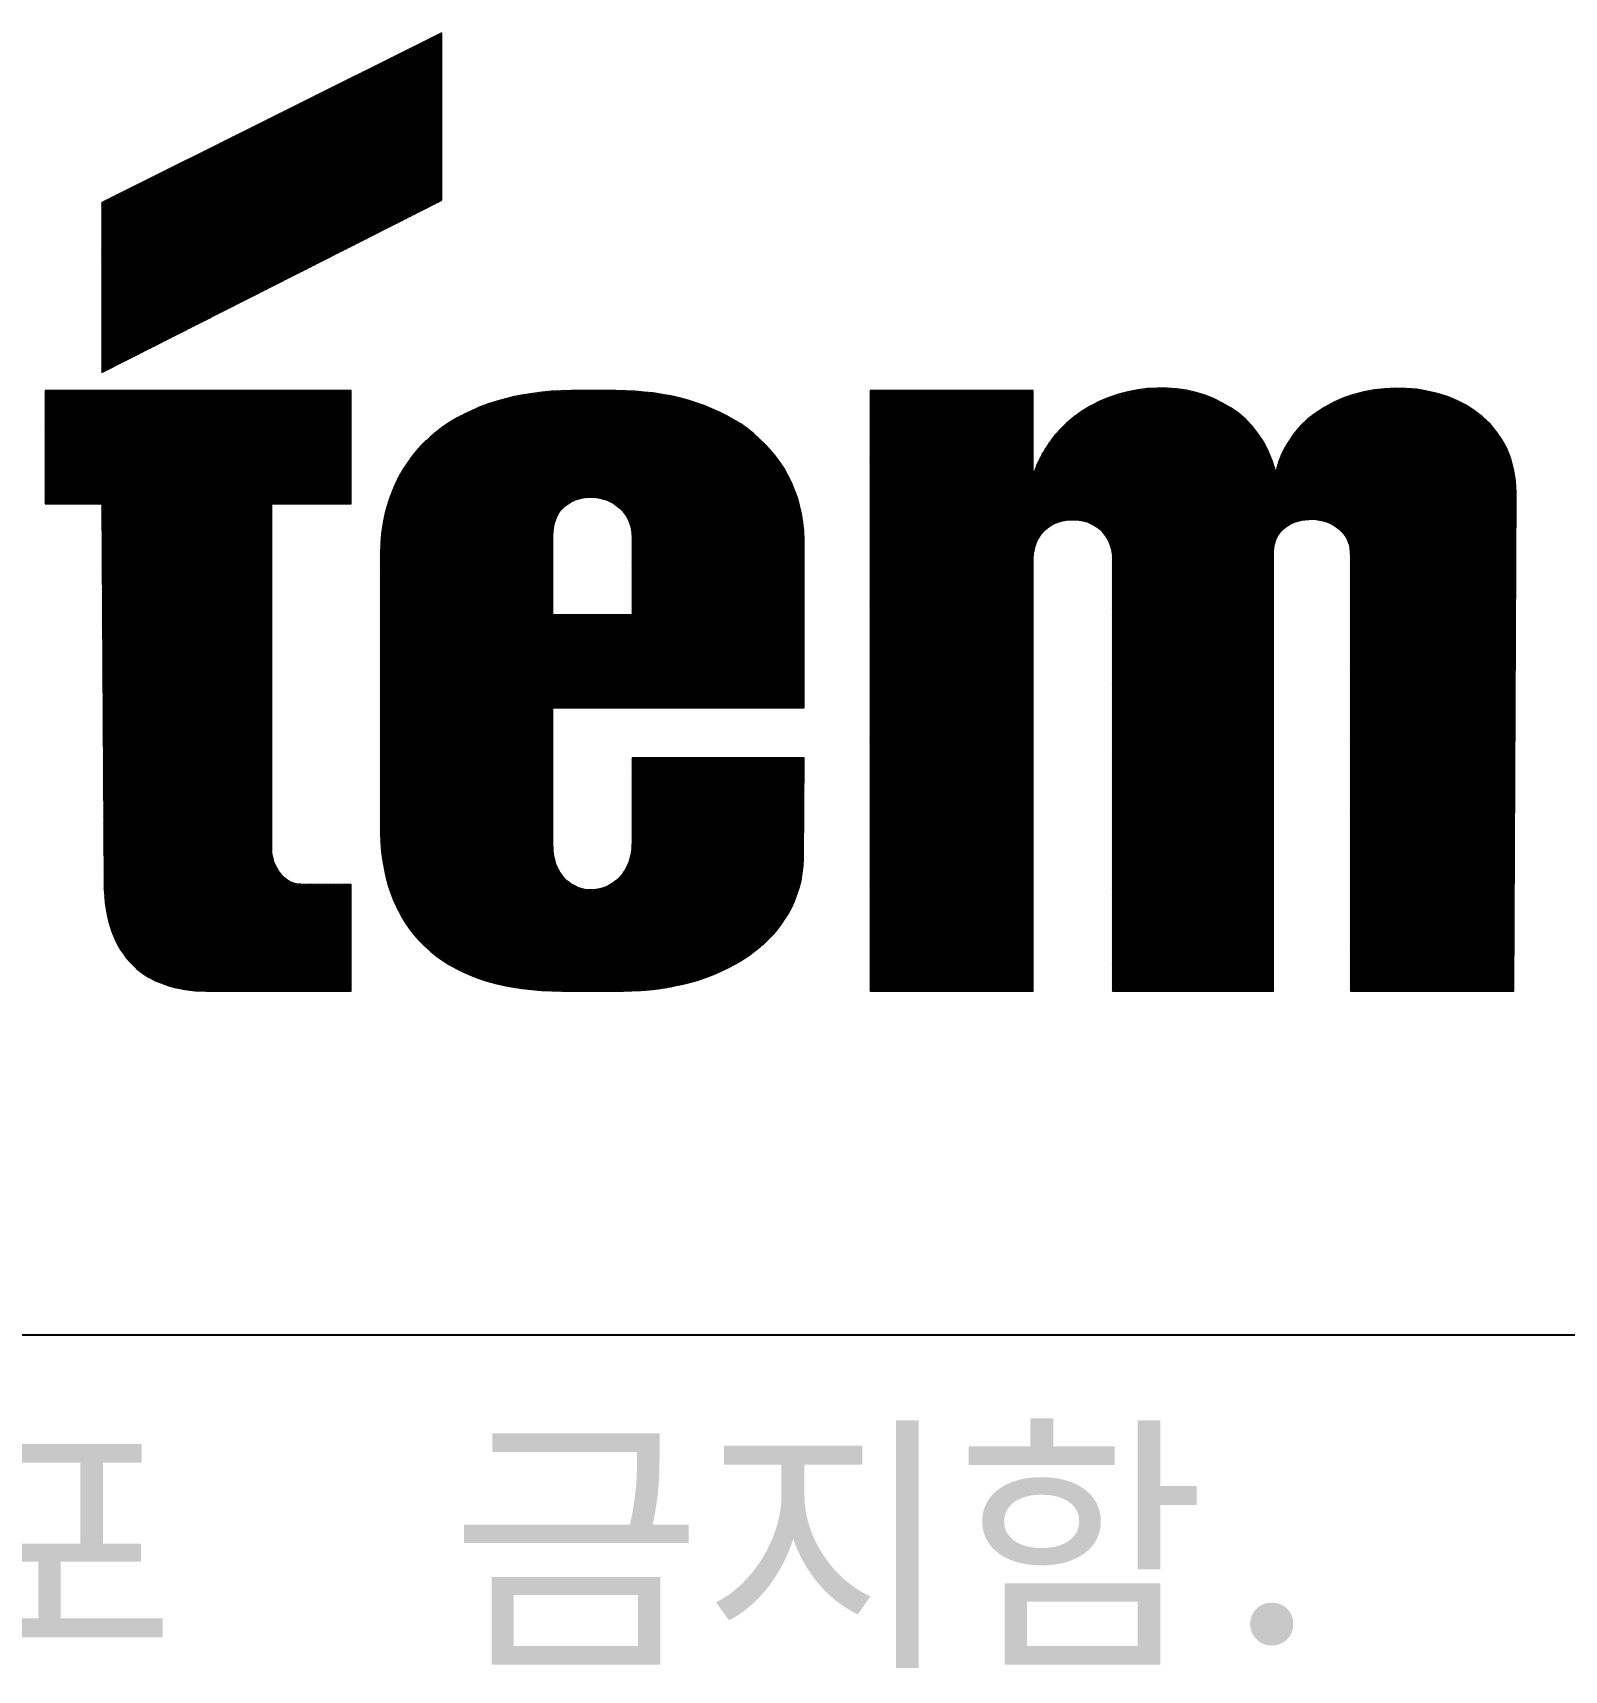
# Model space of a CAD drawing. Header units: millimetres. Extents: x 1015 to 1574, y -507 to -76.
# Drawn here: x 1452.35 to 1466.07, y -497.69 to -483.01 of the extents above; entities that cross this region are included whole.
import ezdxf

# ---------------------------------------------------------------- set-up
doc = ezdxf.new("R2010")
doc.units = ezdxf.units.MM
doc.styles.add('ROMANS', font='txt', dxfattribs={"height": 0.2})
pattern_1 = [(45, (947.567679, -314.386124), (-0.00883883476, 0.00883883476), [])]

msp = doc.modelspace()

# ---------------------------------------------------------------- hatches: boundary and pattern name
h = msp.add_hatch()
h.set_pattern_fill('ANSI31', color=256, scale=0.1, style=0)
h.set_pattern_definition(pattern_1)
h.paths.add_polyline_path([(1459.262, -487.56), (1459.258, -487.479), (1459.249, -487.402), (1459.236, -487.326), (1459.22, -487.251), (1459.2, -487.18), (1459.175, -487.111), (1459.147, -487.045), (1459.115, -486.98), (1459.081, -486.919), (1459.043, -486.861), (1459.001, -486.805), (1458.957, -486.75), (1458.909, -486.699), (1458.859, -486.651), (1458.806, -486.605), (1458.75, -486.56), (1458.692, -486.519), (1458.631, -486.481), (1458.568, -486.446), (1458.502, -486.413), (1458.434, -486.382), (1458.365, -486.354), (1458.294, -486.329), (1458.22, -486.306), (1458.145, -486.286), (1458.067, -486.268), (1457.99, -486.255), (1457.909, -486.241), (1457.828, -486.233), (1457.745, -486.226), (1457.663, -486.221), (1457.577, -486.22), (1457.172, -486.22), (1457.082, -486.221), (1456.995, -486.226), (1456.911, -486.233), (1456.826, -486.245), (1456.744, -486.258), (1456.663, -486.273), (1456.583, -486.293), (1456.506, -486.314), (1456.43, -486.339), (1456.357, -486.365), (1456.286, -486.397), (1456.216, -486.43), (1456.15, -486.464), (1456.086, -486.504), (1456.023, -486.545), (1455.965, -486.59), (1455.909, -486.638), (1455.854, -486.688), (1455.805, -486.74), (1455.757, -486.797), (1455.714, -486.855), (1455.673, -486.916), (1455.635, -486.98), (1455.601, -487.048), (1455.57, -487.117), (1455.544, -487.19), (1455.521, -487.264), (1455.501, -487.344), (1455.486, -487.425), (1455.474, -487.507), (1455.468, -487.593), (1455.464, -487.683), (1455.464, -490.182), (1455.468, -490.268), (1455.474, -490.352), (1455.484, -490.433), (1455.499, -490.512), (1455.516, -490.588), (1455.535, -490.661), (1455.559, -490.732), (1455.585, -490.8), (1455.615, -490.864), (1455.648, -490.927), (1455.684, -490.987), (1455.724, -491.044), (1455.765, -491.099), (1455.811, -491.15), (1455.859, -491.198), (1455.911, -491.244), (1455.963, -491.287), (1456.021, -491.329), (1456.081, -491.367), (1456.142, -491.401), (1456.208, -491.433), (1456.276, -491.463), (1456.345, -491.489), (1456.418, -491.514), (1456.494, -491.534), (1456.572, -491.552), (1456.653, -491.568), (1456.735, -491.58), (1456.82, -491.59), (1456.907, -491.598), (1456.998, -491.601), (1457.089, -491.603), (1457.638, -491.603), (1457.717, -491.601), (1457.796, -491.598), (1457.874, -491.591), (1457.952, -491.583), (1458.028, -491.572), (1458.102, -491.557), (1458.177, -491.54), (1458.249, -491.522), (1458.32, -491.501), (1458.388, -491.477), (1458.456, -491.451), (1458.522, -491.423), (1458.585, -491.391), (1458.646, -491.358), (1458.705, -491.324), (1458.762, -491.286), (1458.816, -491.246), (1458.867, -491.205), (1458.917, -491.162), (1458.963, -491.115), (1459.006, -491.068), (1459.046, -491.018), (1459.082, -490.965), (1459.117, -490.911), (1459.147, -490.856), (1459.173, -490.796), (1459.196, -490.737), (1459.216, -490.676), (1459.233, -490.611), (1459.244, -490.547), (1459.251, -490.479), (1459.254, -490.41), (1459.262, -489.511), (1457.719, -489.511), (1457.719, -490.263), (1457.716, -490.344), (1457.697, -490.432), (1457.664, -490.508), (1457.625, -490.568), (1457.563, -490.625), (1457.5, -490.664), (1457.436, -490.686), (1457.362, -490.697), (1457.287, -490.69), (1457.223, -490.671), (1457.16, -490.636), (1457.106, -490.588), (1457.06, -490.522), (1457.032, -490.456), (1457.011, -490.364), (1457.008, -490.282), (1457.008, -487.521), (1457.01, -487.465), (1457.028, -487.384), (1457.062, -487.316), (1457.1, -487.269), (1457.163, -487.221), (1457.217, -487.196), (1457.274, -487.181), (1457.346, -487.174), (1457.42, -487.181), (1457.48, -487.196), (1457.542, -487.224), (1457.602, -487.266), (1457.646, -487.314), (1457.681, -487.365), (1457.71, -487.442), (1457.719, -487.512), (1457.719, -488.231), (1457.008, -488.231), (1457.008, -489.064), (1459.262, -489.064)])
h.paths.add_polyline_path([(1454.489, -487.236), (1455.202, -487.236), (1455.202, -486.22), (1452.459, -486.22), (1452.459, -487.236), (1452.967, -487.236), (1452.987, -490.628), (1452.988, -490.691), (1452.992, -490.752), (1452.997, -490.81), (1453.005, -490.866), (1453.015, -490.919), (1453.026, -490.97), (1453.04, -491.02), (1453.056, -491.068), (1453.073, -491.112), (1453.093, -491.155), (1453.114, -491.196), (1453.137, -491.236), (1453.162, -491.272), (1453.188, -491.307), (1453.216, -491.34), (1453.246, -491.37), (1453.276, -491.4), (1453.309, -491.426), (1453.344, -491.451), (1453.378, -491.474), (1453.416, -491.494), (1453.454, -491.514), (1453.494, -491.53), (1453.535, -491.545), (1453.577, -491.56), (1453.62, -491.572), (1453.664, -491.58), (1453.709, -491.588), (1453.755, -491.595), (1453.803, -491.6), (1453.851, -491.601), (1453.901, -491.603), (1455.202, -491.603), (1455.202, -490.648), (1454.75, -490.646), (1454.707, -490.646), (1454.673, -490.631), (1454.646, -490.621), (1454.584, -490.574), (1454.539, -490.511), (1454.507, -490.441), (1454.492, -490.376), (1454.489, -490.324)])
h.paths.add_polyline_path([(1452.233, -490.246), (1452.235, -490.16), (1452.235, -487.582), (1452.233, -487.509), (1452.226, -487.44), (1452.215, -487.37), (1452.198, -487.301), (1452.179, -487.235), (1452.155, -487.169), (1452.127, -487.106), (1452.096, -487.043), (1452.061, -486.983), (1452.023, -486.924), (1451.982, -486.866), (1451.937, -486.812), (1451.891, -486.759), (1451.84, -486.707), (1451.788, -486.658), (1451.732, -486.612), (1451.676, -486.567), (1451.617, -486.524), (1451.555, -486.484), (1451.491, -486.448), (1451.426, -486.413), (1451.36, -486.38), (1451.293, -486.352), (1451.225, -486.324), (1451.154, -486.301), (1451.084, -486.279), (1451.013, -486.263), (1450.941, -486.248), (1450.868, -486.236), (1450.797, -486.228), (1450.724, -486.221), (1450.651, -486.22), (1450.063, -486.22), (1449.974, -486.223), (1449.886, -486.228), (1449.802, -486.236), (1449.717, -486.25), (1449.636, -486.266), (1449.557, -486.284), (1449.481, -486.307), (1449.407, -486.332), (1449.334, -486.36), (1449.263, -486.392), (1449.195, -486.426), (1449.131, -486.463), (1449.068, -486.502), (1449.007, -486.544), (1448.949, -486.587), (1448.894, -486.633), (1448.841, -486.683), (1448.794, -486.732), (1448.746, -486.785), (1448.703, -486.84), (1448.663, -486.896), (1448.625, -486.954), (1448.592, -487.013), (1448.56, -487.073), (1448.532, -487.135), (1448.508, -487.2), (1448.488, -487.264), (1448.47, -487.329), (1448.456, -487.397), (1448.446, -487.464), (1448.44, -487.532), (1448.437, -487.602), (1449.96, -487.479), (1449.963, -487.427), (1449.982, -487.365), (1450.011, -487.311), (1450.07, -487.248), (1450.143, -487.209), (1450.214, -487.186), (1450.266, -487.178), (1450.327, -487.175), (1450.407, -487.183), (1450.446, -487.195), (1450.485, -487.207), (1450.562, -487.248), (1450.619, -487.31), (1450.651, -487.364), (1450.669, -487.431), (1450.671, -487.479), (1450.671, -490.324), (1450.669, -490.388), (1450.651, -490.484), (1450.619, -490.552), (1450.574, -490.618), (1450.52, -490.669), (1450.463, -490.703), (1450.4, -490.726), (1450.316, -490.739), (1450.232, -490.726), (1450.176, -490.706), (1450.113, -490.67), (1450.057, -490.618), (1450.011, -490.55), (1449.983, -490.483), (1449.963, -490.394), (1449.96, -490.324), (1449.96, -487.479), (1448.437, -487.602), (1448.437, -490.221), (1448.44, -490.306), (1448.448, -490.388), (1448.461, -490.468), (1448.478, -490.544), (1448.501, -490.618), (1448.527, -490.689), (1448.559, -490.757), (1448.594, -490.823), (1448.633, -490.887), (1448.675, -490.947), (1448.721, -491.005), (1448.769, -491.061), (1448.82, -491.114), (1448.875, -491.163), (1448.932, -491.211), (1448.99, -491.256), (1449.051, -491.297), (1449.114, -491.337), (1449.179, -491.373), (1449.245, -491.406), (1449.311, -491.438), (1449.379, -491.468), (1449.448, -491.492), (1449.517, -491.515), (1449.587, -491.537), (1449.656, -491.553), (1449.726, -491.568), (1449.793, -491.582), (1449.863, -491.591), (1449.931, -491.598), (1449.997, -491.601), (1450.063, -491.603), (1450.549, -491.603), (1450.636, -491.6), (1450.724, -491.593), (1450.808, -491.585), (1450.893, -491.573), (1450.975, -491.56), (1451.055, -491.542), (1451.134, -491.522), (1451.21, -491.501), (1451.286, -491.474), (1451.359, -491.446), (1451.43, -491.416), (1451.498, -491.382), (1451.564, -491.347), (1451.626, -491.307), (1451.688, -491.266), (1451.747, -491.221), (1451.802, -491.175), (1451.855, -491.125), (1451.904, -491.072), (1451.952, -491.018), (1451.995, -490.962), (1452.035, -490.901), (1452.073, -490.838), (1452.106, -490.773), (1452.136, -490.706), (1452.162, -490.636), (1452.183, -490.563), (1452.202, -490.487), (1452.217, -490.41), (1452.226, -490.329)])
h.paths.add_polyline_path([(1447.949, -489.145), (1447.947, -489.092), (1447.942, -489.043), (1447.936, -488.993), (1447.924, -488.945), (1447.909, -488.899), (1447.893, -488.854), (1447.873, -488.813), (1447.851, -488.772), (1447.825, -488.732), (1447.799, -488.694), (1447.767, -488.658), (1447.736, -488.623), (1447.701, -488.59), (1447.665, -488.559), (1447.625, -488.529), (1447.584, -488.501), (1447.541, -488.474), (1447.496, -488.448), (1447.45, -488.425), (1447.402, -488.402), (1447.352, -488.382), (1447.301, -488.362), (1447.25, -488.345), (1447.195, -488.329), (1447.141, -488.314), (1447.085, -488.301), (1447.028, -488.289), (1446.97, -488.278), (1446.911, -488.269), (1446.851, -488.263), (1446.792, -488.256), (1446.731, -488.251), (1446.792, -488.246), (1446.851, -488.238), (1446.911, -488.228), (1446.97, -488.215), (1447.028, -488.198), (1447.085, -488.18), (1447.141, -488.159), (1447.195, -488.135), (1447.25, -488.111), (1447.301, -488.083), (1447.352, -488.053), (1447.402, -488.021), (1447.45, -487.987), (1447.496, -487.95), (1447.541, -487.912), (1447.584, -487.873), (1447.625, -487.831), (1447.665, -487.788), (1447.701, -487.745), (1447.736, -487.699), (1447.767, -487.651), (1447.799, -487.602), (1447.825, -487.552), (1447.851, -487.501), (1447.873, -487.448), (1447.893, -487.395), (1447.909, -487.339), (1447.924, -487.284), (1447.936, -487.228), (1447.942, -487.17), (1447.947, -487.112), (1447.949, -487.053), (1447.949, -486.607), (1447.947, -486.537), (1447.942, -486.471), (1447.934, -486.405), (1447.923, -486.342), (1447.908, -486.281), (1447.888, -486.22), (1447.866, -486.162), (1447.842, -486.104), (1447.813, -486.05), (1447.782, -485.997), (1447.747, -485.947), (1447.709, -485.898), (1447.668, -485.85), (1447.623, -485.805), (1447.577, -485.762), (1447.526, -485.722), (1447.473, -485.683), (1447.417, -485.646), (1447.357, -485.613), (1447.294, -485.58), (1447.23, -485.55), (1447.162, -485.524), (1447.091, -485.499), (1447.017, -485.476), (1446.939, -485.456), (1446.86, -485.438), (1446.777, -485.423), (1446.693, -485.412), (1446.605, -485.402), (1446.514, -485.393), (1446.42, -485.39), (1446.324, -485.388), (1444.03, -485.388), (1444.03, -491.603), (1445.594, -491.603), (1445.594, -486.261), (1445.919, -486.261), (1446.015, -486.269), (1446.123, -486.311), (1446.219, -486.387), (1446.275, -486.459), (1446.309, -486.512), (1446.339, -486.572), (1446.364, -486.635), (1446.387, -486.701), (1446.404, -486.769), (1446.417, -486.841), (1446.427, -486.914), (1446.432, -486.988), (1446.433, -487.063), (1446.432, -487.139), (1446.425, -487.213), (1446.413, -487.286), (1446.399, -487.357), (1446.38, -487.426), (1446.357, -487.492), (1446.331, -487.555), (1446.301, -487.615), (1446.266, -487.668), (1446.208, -487.744), (1446.121, -487.812), (1446.011, -487.859), (1445.919, -487.866), (1445.594, -487.866), (1445.594, -488.76), (1445.979, -488.76), (1446.018, -488.76), (1446.055, -488.77), (1446.104, -488.783), (1446.175, -488.824), (1446.207, -488.853), (1446.232, -488.874), (1446.261, -488.909), (1446.283, -488.934), (1446.308, -488.973), (1446.329, -489.006), (1446.347, -489.046), (1446.359, -489.071), (1446.369, -489.097), (1446.388, -489.145), (1446.395, -489.177), (1446.404, -489.205), (1446.413, -489.258), (1446.418, -489.284), (1446.425, -489.337), (1446.425, -489.363), (1446.427, -489.388), (1446.427, -491.603), (1447.949, -491.603)])
h = msp.add_hatch()
h.set_pattern_fill('ANSI31', color=256, scale=0.1, style=0)
h.set_pattern_definition(pattern_1)
h.paths.add_polyline_path([(1465.641, -487.134), (1465.636, -487.026), (1465.619, -486.924), (1465.594, -486.83), (1465.56, -486.74), (1465.515, -486.659), (1465.464, -486.585), (1465.406, -486.516), (1465.34, -486.455), (1465.269, -486.4), (1465.193, -486.35), (1465.11, -486.309), (1465.026, -486.274), (1464.937, -486.246), (1464.846, -486.225), (1464.751, -486.208), (1464.657, -486.2), (1464.561, -486.198), (1464.466, -486.203), (1464.37, -486.213), (1464.277, -486.231), (1464.185, -486.256), (1464.095, -486.286), (1464.009, -486.324), (1463.927, -486.367), (1463.849, -486.418), (1463.776, -486.474), (1463.71, -486.537), (1463.651, -486.608), (1463.598, -486.684), (1463.552, -486.767), (1463.515, -486.856), (1463.487, -486.952), (1463.459, -486.856), (1463.424, -486.769), (1463.383, -486.688), (1463.333, -486.612), (1463.279, -486.542), (1463.219, -486.479), (1463.155, -486.423), (1463.085, -486.374), (1463.011, -486.331), (1462.935, -486.293), (1462.856, -486.261), (1462.773, -486.236), (1462.687, -486.217), (1462.601, -486.205), (1462.514, -486.197), (1462.426, -486.197), (1462.338, -486.202), (1462.251, -486.213), (1462.163, -486.23), (1462.077, -486.253), (1461.993, -486.281), (1461.91, -486.316), (1461.831, -486.357), (1461.755, -486.402), (1461.682, -486.455), (1461.613, -486.511), (1461.55, -486.574), (1461.49, -486.643), (1461.438, -486.717), (1461.39, -486.797), (1461.348, -486.881), (1461.314, -486.972), (1461.314, -486.22), (1459.853, -486.22), (1459.853, -491.603), (1461.314, -491.603), (1461.314, -487.701), (1461.327, -487.623), (1461.352, -487.556), (1461.387, -487.501), (1461.435, -487.453), (1461.496, -487.414), (1461.555, -487.392), (1461.633, -487.377), (1461.696, -487.377), (1461.763, -487.387), (1461.818, -487.404), (1461.882, -487.44), (1461.927, -487.477), (1461.974, -487.534), (1462.007, -487.606), (1462.024, -487.686), (1462.026, -487.744), (1462.026, -491.603), (1463.467, -491.603), (1463.467, -487.636), (1463.48, -487.571), (1463.51, -487.508), (1463.552, -487.463), (1463.614, -487.417), (1463.674, -487.393), (1463.734, -487.378), (1463.783, -487.375), (1463.831, -487.373), (1463.904, -487.384), (1463.961, -487.403), (1464.013, -487.429), (1464.078, -487.477), (1464.121, -487.539), (1464.149, -487.605), (1464.158, -487.677), (1464.158, -491.603), (1465.621, -491.603)])

# ---------------------------------------------------------------- linework, layer by layer
at = {"color": 1, "lineweight": 0}
for p, q in [((1456.013, -483.012), (1452.967, -484.534)), ((1456.013, -484.514), (1456.013, -483.012)), ((1452.967, -486.058), (1456.013, -484.514)), ((1452.967, -484.534), (1452.967, -486.058)), ((1452.967, -484.534), (1452.967, -484.534))]:
    msp.add_line(p, q, dxfattribs=at)
at = {"color": 1}
for p, q in [((1452.967, -486.042), (1455.981, -483.028)), ((1452.967, -486.024), (1455.945, -483.046)), ((1452.967, -486.006), (1455.91, -483.063)), ((1452.967, -485.989), (1455.875, -483.081)), ((1452.967, -485.971), (1455.839, -483.099)), ((1452.967, -485.953), (1455.804, -483.116)), ((1452.97, -486.056), (1456.013, -483.013)), ((1453.006, -486.038), (1456.013, -483.031)), ((1453.042, -486.02), (1456.013, -483.049)), ((1453.077, -486.002), (1456.013, -483.066)), ((1453.113, -485.984), (1456.013, -483.084)), ((1453.149, -485.966), (1456.013, -483.102)), ((1452.967, -485.936), (1455.769, -483.134)), ((1452.967, -485.918), (1455.733, -483.151)), ((1452.967, -485.9), (1455.698, -483.169)), ((1452.967, -485.883), (1455.663, -483.187)), ((1452.967, -485.865), (1455.627, -483.204)), ((1452.967, -485.847), (1455.592, -483.222)), ((1452.967, -485.83), (1455.557, -483.24)), ((1452.967, -485.812), (1455.521, -483.257)), ((1453.185, -485.947), (1456.013, -483.119)), ((1453.221, -485.929), (1456.013, -483.137)), ((1453.257, -485.911), (1456.013, -483.155)), ((1453.292, -485.893), (1456.013, -483.172)), ((1453.328, -485.875), (1456.013, -483.19)), ((1453.364, -485.857), (1456.013, -483.208)), ((1453.4, -485.838), (1456.013, -483.225)), ((1453.436, -485.82), (1456.013, -483.243)), ((1453.472, -485.802), (1456.013, -483.261)), ((1452.967, -485.794), (1455.486, -483.275)), ((1452.967, -485.776), (1455.451, -483.293)), ((1452.967, -485.759), (1455.415, -483.31)), ((1452.967, -485.741), (1455.38, -483.328)), ((1452.967, -485.723), (1455.345, -483.346)), ((1452.967, -485.706), (1455.309, -483.363)), ((1452.967, -485.688), (1455.274, -483.381)), ((1452.967, -485.67), (1455.239, -483.399)), ((1453.508, -485.784), (1456.013, -483.278)), ((1453.543, -485.766), (1456.013, -483.296)), ((1453.579, -485.748), (1456.013, -483.314)), ((1453.615, -485.729), (1456.013, -483.331)), ((1453.651, -485.711), (1456.013, -483.349)), ((1453.687, -485.693), (1456.013, -483.367)), ((1453.723, -485.675), (1456.013, -483.384)), ((1453.758, -485.657), (1456.013, -483.402)), ((1452.967, -485.653), (1455.203, -483.416)), ((1452.967, -485.635), (1455.168, -483.434)), ((1452.967, -485.617), (1455.133, -483.452)), ((1452.967, -485.6), (1455.097, -483.469)), ((1452.967, -485.582), (1455.062, -483.487)), ((1452.967, -485.564), (1455.027, -483.505)), ((1452.967, -485.547), (1454.991, -483.522)), ((1452.967, -485.529), (1454.956, -483.54)), ((1452.967, -485.511), (1454.921, -483.558)), ((1453.794, -485.639), (1456.013, -483.42)), ((1453.83, -485.62), (1456.013, -483.437)), ((1453.866, -485.602), (1456.013, -483.455)), ((1453.902, -485.584), (1456.013, -483.473)), ((1453.938, -485.566), (1456.013, -483.49)), ((1453.973, -485.548), (1456.013, -483.508)), ((1454.009, -485.53), (1456.013, -483.526)), ((1454.045, -485.511), (1456.013, -483.544)), ((1452.967, -485.494), (1454.885, -483.575)), ((1452.967, -485.476), (1454.85, -483.593)), ((1452.967, -485.458), (1454.815, -483.611)), ((1452.967, -485.441), (1454.779, -483.628)), ((1452.967, -485.423), (1454.744, -483.646)), ((1452.967, -485.405), (1454.709, -483.664)), ((1452.967, -485.388), (1454.673, -483.681)), ((1452.967, -485.37), (1454.638, -483.699)), ((1454.081, -485.493), (1456.013, -483.561)), ((1454.117, -485.475), (1456.013, -483.579)), ((1454.153, -485.457), (1456.013, -483.597)), ((1454.189, -485.439), (1456.013, -483.614)), ((1454.224, -485.421), (1456.013, -483.632)), ((1454.26, -485.402), (1456.013, -483.65)), ((1454.296, -485.384), (1456.013, -483.667)), ((1454.332, -485.366), (1456.013, -483.685)), ((1454.368, -485.348), (1456.013, -483.703)), ((1452.967, -485.352), (1454.603, -483.717)), ((1452.967, -485.335), (1454.567, -483.734)), ((1452.967, -485.317), (1454.532, -483.752)), ((1452.967, -485.299), (1454.497, -483.77)), ((1452.967, -485.282), (1454.461, -483.787)), ((1452.967, -485.264), (1454.426, -483.805)), ((1452.967, -485.246), (1454.391, -483.823)), ((1452.967, -485.228), (1454.355, -483.84)), ((1454.404, -485.33), (1456.013, -483.72)), ((1454.439, -485.312), (1456.013, -483.738)), ((1454.475, -485.293), (1456.013, -483.756)), ((1454.511, -485.275), (1456.013, -483.773)), ((1454.547, -485.257), (1456.013, -483.791)), ((1454.583, -485.239), (1456.013, -483.809)), ((1454.619, -485.221), (1456.013, -483.826)), ((1454.654, -485.203), (1456.013, -483.844)), ((1452.967, -485.211), (1454.32, -483.858)), ((1452.967, -485.193), (1454.285, -483.875)), ((1452.967, -485.175), (1454.249, -483.893)), ((1452.967, -485.158), (1454.214, -483.911)), ((1452.967, -485.14), (1454.179, -483.928)), ((1452.967, -485.122), (1454.143, -483.946)), ((1452.967, -485.105), (1454.108, -483.964)), ((1452.967, -485.087), (1454.073, -483.981)), ((1452.967, -485.069), (1454.037, -483.999)), ((1454.69, -485.184), (1456.013, -483.862)), ((1454.726, -485.166), (1456.013, -483.879)), ((1454.762, -485.148), (1456.013, -483.897)), ((1454.798, -485.13), (1456.013, -483.915)), ((1454.834, -485.112), (1456.013, -483.932)), ((1454.869, -485.094), (1456.013, -483.95)), ((1454.905, -485.075), (1456.013, -483.968)), ((1454.941, -485.057), (1456.013, -483.985)), ((1452.967, -485.052), (1454.002, -484.017)), ((1452.967, -485.034), (1453.966, -484.034)), ((1452.967, -485.016), (1453.931, -484.052)), ((1452.967, -484.999), (1453.896, -484.07)), ((1452.967, -484.981), (1453.86, -484.087)), ((1452.967, -484.963), (1453.825, -484.105)), ((1452.967, -484.946), (1453.79, -484.123)), ((1452.967, -484.928), (1453.754, -484.14)), ((1454.977, -485.039), (1456.013, -484.003)), ((1455.013, -485.021), (1456.013, -484.021)), ((1455.049, -485.003), (1456.013, -484.038)), ((1455.085, -484.985), (1456.013, -484.056)), ((1455.12, -484.966), (1456.013, -484.074)), ((1455.156, -484.948), (1456.013, -484.092)), ((1455.192, -484.93), (1456.013, -484.109)), ((1455.228, -484.912), (1456.013, -484.127)), ((1455.264, -484.894), (1456.013, -484.145)), ((1452.967, -484.91), (1453.719, -484.158)), ((1452.967, -484.893), (1453.684, -484.176)), ((1452.967, -484.875), (1453.648, -484.193)), ((1452.967, -484.857), (1453.613, -484.211)), ((1452.967, -484.84), (1453.578, -484.229)), ((1452.967, -484.822), (1453.542, -484.246)), ((1452.967, -484.804), (1453.507, -484.264)), ((1452.967, -484.787), (1453.472, -484.282)), ((1455.3, -484.876), (1456.013, -484.162)), ((1455.335, -484.858), (1456.013, -484.18)), ((1455.371, -484.839), (1456.013, -484.198)), ((1455.407, -484.821), (1456.013, -484.215)), ((1455.443, -484.803), (1456.013, -484.233)), ((1455.479, -484.785), (1456.013, -484.251)), ((1455.515, -484.767), (1456.013, -484.268)), ((1455.55, -484.749), (1456.013, -484.286)), ((1452.967, -484.769), (1453.436, -484.299)), ((1452.967, -484.751), (1453.401, -484.317)), ((1452.967, -484.733), (1453.366, -484.335)), ((1452.967, -484.716), (1453.33, -484.352)), ((1452.967, -484.698), (1453.295, -484.37)), ((1452.967, -484.68), (1453.26, -484.388)), ((1452.967, -484.663), (1453.224, -484.405)), ((1452.967, -484.645), (1453.189, -484.423)), ((1455.586, -484.73), (1456.013, -484.304)), ((1455.622, -484.712), (1456.013, -484.321)), ((1455.658, -484.694), (1456.013, -484.339)), ((1455.694, -484.676), (1456.013, -484.357)), ((1455.73, -484.658), (1456.013, -484.374)), ((1455.766, -484.64), (1456.013, -484.392)), ((1455.801, -484.621), (1456.013, -484.41)), ((1455.837, -484.603), (1456.013, -484.427)), ((1452.967, -484.627), (1453.154, -484.441)), ((1452.967, -484.61), (1453.118, -484.458)), ((1452.967, -484.592), (1453.083, -484.476)), ((1452.967, -484.574), (1453.048, -484.494)), ((1452.967, -484.557), (1453.012, -484.511)), ((1452.967, -484.539), (1452.977, -484.529)), ((1455.873, -484.585), (1456.013, -484.445)), ((1455.909, -484.567), (1456.013, -484.463)), ((1455.945, -484.549), (1456.013, -484.48)), ((1455.981, -484.531), (1456.013, -484.498))]:
    msp.add_line(p, q, dxfattribs=at)
at = {"color": 154, "lineweight": 0}
for p, q in [((1462.426, -486.197), (1462.338, -486.202)), ((1462.514, -486.197), (1462.426, -486.197)), ((1462.601, -486.205), (1462.514, -486.197)), ((1464.561, -486.198), (1464.466, -486.203)), ((1464.657, -486.2), (1464.561, -486.198)), ((1464.751, -486.208), (1464.657, -486.2)), ((1452.459, -486.22), (1452.459, -487.236)), ((1455.202, -486.22), (1452.459, -486.22)), ((1452.459, -486.22), (1452.459, -486.22)), ((1455.202, -487.236), (1455.202, -486.22)), ((1456.43, -486.339), (1456.357, -486.365)), ((1456.506, -486.314), (1456.43, -486.339)), ((1456.583, -486.293), (1456.506, -486.314)), ((1456.663, -486.273), (1456.583, -486.293)), ((1456.744, -486.258), (1456.663, -486.273)), ((1456.826, -486.245), (1456.744, -486.258)), ((1456.911, -486.233), (1456.826, -486.245)), ((1456.995, -486.226), (1456.911, -486.233)), ((1457.082, -486.221), (1456.995, -486.226)), ((1457.172, -486.22), (1457.082, -486.221)), ((1457.577, -486.22), (1457.172, -486.22)), ((1457.663, -486.221), (1457.577, -486.22)), ((1457.745, -486.226), (1457.663, -486.221)), ((1457.828, -486.233), (1457.745, -486.226)), ((1457.909, -486.241), (1457.828, -486.233)), ((1457.99, -486.255), (1457.909, -486.241)), ((1458.067, -486.268), (1457.99, -486.255)), ((1458.145, -486.286), (1458.067, -486.268)), ((1458.22, -486.306), (1458.145, -486.286)), ((1458.294, -486.329), (1458.22, -486.306)), ((1458.365, -486.354), (1458.294, -486.329)), ((1459.853, -486.22), (1459.853, -491.603)), ((1461.314, -486.22), (1459.853, -486.22)), ((1459.853, -486.22), (1459.853, -486.22)), ((1461.314, -486.972), (1461.314, -486.22)), ((1461.91, -486.316), (1461.831, -486.357)), ((1461.993, -486.281), (1461.91, -486.316)), ((1462.077, -486.253), (1461.993, -486.281)), ((1462.163, -486.23), (1462.077, -486.253)), ((1462.251, -486.213), (1462.163, -486.23)), ((1462.338, -486.202), (1462.251, -486.213)), ((1462.687, -486.217), (1462.601, -486.205)), ((1462.773, -486.236), (1462.687, -486.217)), ((1462.856, -486.261), (1462.773, -486.236)), ((1462.935, -486.293), (1462.856, -486.261)), ((1463.011, -486.331), (1462.935, -486.293)), ((1463.085, -486.374), (1463.011, -486.331)), ((1464.009, -486.324), (1463.927, -486.367)), ((1464.095, -486.286), (1464.009, -486.324)), ((1464.185, -486.256), (1464.095, -486.286)), ((1464.277, -486.231), (1464.185, -486.256)), ((1464.37, -486.213), (1464.277, -486.231)), ((1464.466, -486.203), (1464.37, -486.213)), ((1464.846, -486.225), (1464.751, -486.208)), ((1464.937, -486.246), (1464.846, -486.225)), ((1465.026, -486.274), (1464.937, -486.246)), ((1465.11, -486.309), (1465.026, -486.274)), ((1465.193, -486.35), (1465.11, -486.309)), ((1456.15, -486.464), (1456.086, -486.504)), ((1456.216, -486.43), (1456.15, -486.464)), ((1456.286, -486.397), (1456.216, -486.43)), ((1456.357, -486.365), (1456.286, -486.397)), ((1458.434, -486.382), (1458.365, -486.354)), ((1458.502, -486.413), (1458.434, -486.382)), ((1458.568, -486.446), (1458.502, -486.413)), ((1458.631, -486.481), (1458.568, -486.446)), ((1458.692, -486.519), (1458.631, -486.481)), ((1461.682, -486.455), (1461.613, -486.511)), ((1461.755, -486.402), (1461.682, -486.455)), ((1461.831, -486.357), (1461.755, -486.402)), ((1463.155, -486.423), (1463.085, -486.374)), ((1463.219, -486.479), (1463.155, -486.423)), ((1463.279, -486.542), (1463.219, -486.479)), ((1463.776, -486.474), (1463.71, -486.537)), ((1463.849, -486.418), (1463.776, -486.474)), ((1463.927, -486.367), (1463.849, -486.418)), ((1465.269, -486.4), (1465.193, -486.35)), ((1465.34, -486.455), (1465.269, -486.4)), ((1465.406, -486.516), (1465.34, -486.455)), ((1455.909, -486.638), (1455.854, -486.688)), ((1455.965, -486.59), (1455.909, -486.638)), ((1456.023, -486.545), (1455.965, -486.59)), ((1456.086, -486.504), (1456.023, -486.545)), ((1458.75, -486.56), (1458.692, -486.519)), ((1458.806, -486.605), (1458.75, -486.56)), ((1458.859, -486.651), (1458.806, -486.605)), ((1461.55, -486.574), (1461.49, -486.643)), ((1461.613, -486.511), (1461.55, -486.574)), ((1463.333, -486.612), (1463.279, -486.542)), ((1463.383, -486.688), (1463.333, -486.612)), ((1463.651, -486.608), (1463.598, -486.684)), ((1463.71, -486.537), (1463.651, -486.608)), ((1465.464, -486.585), (1465.406, -486.516)), ((1465.515, -486.659), (1465.464, -486.585)), ((1455.805, -486.74), (1455.757, -486.797)), ((1455.854, -486.688), (1455.805, -486.74)), ((1458.909, -486.699), (1458.859, -486.651)), ((1458.957, -486.75), (1458.909, -486.699)), ((1459.001, -486.805), (1458.957, -486.75)), ((1461.438, -486.717), (1461.39, -486.797)), ((1461.49, -486.643), (1461.438, -486.717)), ((1463.424, -486.769), (1463.383, -486.688)), ((1463.459, -486.856), (1463.424, -486.769)), ((1463.552, -486.767), (1463.515, -486.856)), ((1463.598, -486.684), (1463.552, -486.767)), ((1465.56, -486.74), (1465.515, -486.659)), ((1465.594, -486.83), (1465.56, -486.74)), ((1455.673, -486.916), (1455.635, -486.98)), ((1455.714, -486.855), (1455.673, -486.916)), ((1455.757, -486.797), (1455.714, -486.855)), ((1459.043, -486.861), (1459.001, -486.805)), ((1459.081, -486.919), (1459.043, -486.861)), ((1459.115, -486.98), (1459.081, -486.919)), ((1461.348, -486.881), (1461.314, -486.972)), ((1461.39, -486.797), (1461.348, -486.881)), ((1463.487, -486.952), (1463.459, -486.856)), ((1463.515, -486.856), (1463.487, -486.952)), ((1465.619, -486.924), (1465.594, -486.83)), ((1465.636, -487.026), (1465.619, -486.924)), ((1455.601, -487.048), (1455.57, -487.117)), ((1455.635, -486.98), (1455.601, -487.048)), ((1459.147, -487.045), (1459.115, -486.98)), ((1459.175, -487.111), (1459.147, -487.045)), ((1465.641, -487.134), (1465.636, -487.026)), ((1455.544, -487.19), (1455.521, -487.264)), ((1455.57, -487.117), (1455.544, -487.19)), ((1457.145, -487.235), (1457.173, -487.216)), ((1457.173, -487.216), (1457.201, -487.203)), ((1457.201, -487.203), (1457.233, -487.192)), ((1457.233, -487.192), (1457.264, -487.183)), ((1457.264, -487.183), (1457.297, -487.178)), ((1457.297, -487.178), (1457.33, -487.175)), ((1457.33, -487.175), (1457.363, -487.175)), ((1457.363, -487.175), (1457.398, -487.178)), ((1457.398, -487.178), (1457.431, -487.183)), ((1457.431, -487.183), (1457.463, -487.192)), ((1457.463, -487.192), (1457.496, -487.203)), ((1457.496, -487.203), (1457.525, -487.216)), ((1457.525, -487.216), (1457.555, -487.233)), ((1459.2, -487.18), (1459.175, -487.111)), ((1459.22, -487.251), (1459.2, -487.18)), ((1465.621, -491.603), (1465.641, -487.134)), ((1452.459, -487.236), (1452.967, -487.236)), ((1452.967, -487.236), (1452.987, -490.628)), ((1454.489, -490.324), (1454.489, -487.236)), ((1454.489, -487.236), (1455.202, -487.236)), ((1455.501, -487.344), (1455.486, -487.425)), ((1455.521, -487.264), (1455.501, -487.344)), ((1457.025, -487.398), (1457.038, -487.364)), ((1457.038, -487.364), (1457.054, -487.331)), ((1457.054, -487.331), (1457.072, -487.302)), ((1457.072, -487.302), (1457.094, -487.276)), ((1457.094, -487.276), (1457.119, -487.254)), ((1457.119, -487.254), (1457.145, -487.235)), ((1457.555, -487.233), (1457.583, -487.253)), ((1457.583, -487.253), (1457.61, -487.274)), ((1457.61, -487.274), (1457.633, -487.299)), ((1457.633, -487.299), (1457.654, -487.326)), ((1457.654, -487.326), (1457.674, -487.355)), ((1457.674, -487.355), (1457.689, -487.387)), ((1459.236, -487.326), (1459.22, -487.251)), ((1459.249, -487.402), (1459.236, -487.326)), ((1463.75, -487.377), (1463.783, -487.375)), ((1463.783, -487.375), (1463.814, -487.373)), ((1463.814, -487.373), (1463.847, -487.375)), ((1463.847, -487.375), (1463.879, -487.38)), ((1455.474, -487.507), (1455.468, -487.593)), ((1455.486, -487.425), (1455.474, -487.507)), ((1457.008, -487.521), (1457.01, -487.476)), ((1457.008, -490.282), (1457.008, -487.521)), ((1457.01, -487.476), (1457.016, -487.436)), ((1457.016, -487.436), (1457.025, -487.398)), ((1457.689, -487.387), (1457.702, -487.421)), ((1457.702, -487.421), (1457.712, -487.459)), ((1457.712, -487.459), (1457.717, -487.499)), ((1457.717, -487.499), (1457.719, -487.54)), ((1459.258, -487.479), (1459.249, -487.402)), ((1459.262, -487.56), (1459.258, -487.479)), ((1461.363, -487.539), (1461.381, -487.511)), ((1461.381, -487.511), (1461.405, -487.484)), ((1461.405, -487.484), (1461.428, -487.461)), ((1461.428, -487.461), (1461.454, -487.441)), ((1461.454, -487.441), (1461.482, -487.423)), ((1461.482, -487.423), (1461.512, -487.408)), ((1461.512, -487.408), (1461.543, -487.397)), ((1461.543, -487.397), (1461.575, -487.388)), ((1461.575, -487.388), (1461.608, -487.382)), ((1461.608, -487.382), (1461.641, -487.377)), ((1461.641, -487.377), (1461.674, -487.377)), ((1461.674, -487.377), (1461.707, -487.378)), ((1461.707, -487.378), (1461.74, -487.383)), ((1461.74, -487.383), (1461.773, -487.39)), ((1461.773, -487.39), (1461.805, -487.4)), ((1461.805, -487.4), (1461.834, -487.413)), ((1461.834, -487.413), (1461.864, -487.43)), ((1461.864, -487.43), (1461.892, -487.448)), ((1461.892, -487.448), (1461.919, -487.469)), ((1461.919, -487.469), (1461.942, -487.494)), ((1461.942, -487.494), (1461.963, -487.521)), ((1461.963, -487.521), (1461.981, -487.55)), ((1463.497, -487.535), (1463.512, -487.509)), ((1463.512, -487.509), (1463.532, -487.484)), ((1463.532, -487.484), (1463.552, -487.463)), ((1463.552, -487.463), (1463.576, -487.445)), ((1463.576, -487.445), (1463.601, -487.426)), ((1463.601, -487.426), (1463.628, -487.412)), ((1463.628, -487.412), (1463.657, -487.4)), ((1463.657, -487.4), (1463.687, -487.39)), ((1463.687, -487.39), (1463.718, -487.382)), ((1463.718, -487.382), (1463.75, -487.377)), ((1463.879, -487.38), (1463.912, -487.387)), ((1463.912, -487.387), (1463.942, -487.397)), ((1463.942, -487.397), (1463.971, -487.408)), ((1463.971, -487.408), (1464.001, -487.423)), ((1464.001, -487.423), (1464.028, -487.44)), ((1464.028, -487.44), (1464.052, -487.458)), ((1464.052, -487.458), (1464.075, -487.481)), ((1464.075, -487.481), (1464.097, -487.504)), ((1464.097, -487.504), (1464.115, -487.531)), ((1455.468, -487.593), (1455.464, -487.683)), ((1457.719, -487.54), (1457.719, -488.231)), ((1459.262, -489.064), (1459.262, -487.56)), ((1461.317, -487.681), (1461.324, -487.641)), ((1461.324, -487.641), (1461.333, -487.605)), ((1461.333, -487.605), (1461.347, -487.57)), ((1461.347, -487.57), (1461.363, -487.539)), ((1461.981, -487.55), (1461.996, -487.583)), ((1461.996, -487.583), (1462.009, -487.62)), ((1462.009, -487.62), (1462.018, -487.658)), ((1462.018, -487.658), (1462.024, -487.699)), ((1463.467, -487.663), (1463.469, -487.628)), ((1463.467, -491.603), (1463.467, -487.663)), ((1463.469, -487.628), (1463.476, -487.595)), ((1463.476, -487.595), (1463.484, -487.564)), ((1463.484, -487.564), (1463.497, -487.535)), ((1464.115, -487.531), (1464.13, -487.56)), ((1464.13, -487.56), (1464.143, -487.592)), ((1464.143, -487.592), (1464.152, -487.626)), ((1464.152, -487.626), (1464.156, -487.664)), ((1464.156, -487.664), (1464.158, -487.704)), ((1455.464, -487.683), (1455.464, -490.182)), ((1455.464, -487.683), (1455.464, -487.683)), ((1461.314, -487.724), (1461.317, -487.681)), ((1461.314, -491.603), (1461.314, -487.724)), ((1462.024, -487.699), (1462.026, -487.744)), ((1462.026, -487.744), (1462.026, -491.603)), ((1464.158, -487.704), (1464.158, -491.603)), ((1457.719, -488.231), (1457.008, -488.231)), ((1457.008, -488.231), (1457.008, -489.064)), ((1457.008, -489.064), (1459.262, -489.064)), ((1459.262, -489.511), (1457.719, -489.511)), ((1457.719, -489.511), (1457.719, -490.263)), ((1459.254, -490.41), (1459.262, -489.511)), ((1455.464, -490.182), (1455.468, -490.268)), ((1455.468, -490.268), (1455.474, -490.352)), ((1457.01, -490.334), (1457.008, -490.282)), ((1457.719, -490.263), (1457.717, -490.314)), ((1454.491, -490.354), (1454.489, -490.324)), ((1454.494, -490.385), (1454.491, -490.354)), ((1454.501, -490.415), (1454.494, -490.385)), ((1454.509, -490.443), (1454.501, -490.415)), ((1454.521, -490.471), (1454.509, -490.443)), ((1455.474, -490.352), (1455.484, -490.433)), ((1455.484, -490.433), (1455.499, -490.512)), ((1457.015, -490.382), (1457.01, -490.334)), ((1457.025, -490.425), (1457.015, -490.382)), ((1457.036, -490.466), (1457.025, -490.425)), ((1457.689, -490.449), (1457.672, -490.487)), ((1457.702, -490.406), (1457.689, -490.449)), ((1457.712, -490.362), (1457.702, -490.406)), ((1457.717, -490.314), (1457.712, -490.362)), ((1459.251, -490.479), (1459.254, -490.41)), ((1454.534, -490.499), (1454.521, -490.471)), ((1454.549, -490.524), (1454.534, -490.499)), ((1454.565, -490.547), (1454.549, -490.524)), ((1454.583, -490.568), (1454.565, -490.547)), ((1454.603, -490.588), (1454.583, -490.568)), ((1454.625, -490.605), (1454.603, -490.588)), ((1454.648, -490.62), (1454.625, -490.605)), ((1455.499, -490.512), (1455.516, -490.588)), ((1455.516, -490.588), (1455.535, -490.661)), ((1457.053, -490.504), (1457.036, -490.466)), ((1457.071, -490.537), (1457.053, -490.504)), ((1457.092, -490.568), (1457.071, -490.537)), ((1457.115, -490.596), (1457.092, -490.568)), ((1457.142, -490.62), (1457.115, -490.596)), ((1457.608, -490.583), (1457.582, -490.608)), ((1457.633, -490.555), (1457.608, -490.583)), ((1457.654, -490.522), (1457.633, -490.555)), ((1457.672, -490.487), (1457.654, -490.522)), ((1459.233, -490.611), (1459.244, -490.547)), ((1459.244, -490.547), (1459.251, -490.479)), ((1452.987, -490.628), (1452.988, -490.691)), ((1452.988, -490.691), (1452.992, -490.752)), ((1452.992, -490.752), (1452.997, -490.81)), ((1454.659, -490.626), (1454.648, -490.62)), ((1454.673, -490.631), (1454.659, -490.626)), ((1454.684, -490.636), (1454.673, -490.631)), ((1454.697, -490.639), (1454.684, -490.636)), ((1454.711, -490.643), (1454.697, -490.639)), ((1454.724, -490.644), (1454.711, -490.643)), ((1454.737, -490.646), (1454.724, -490.644)), ((1454.75, -490.646), (1454.737, -490.646)), ((1455.202, -490.648), (1454.75, -490.646)), ((1455.202, -491.603), (1455.202, -490.648)), ((1455.535, -490.661), (1455.559, -490.732)), ((1455.559, -490.732), (1455.585, -490.8)), ((1457.17, -490.641), (1457.142, -490.62)), ((1457.2, -490.658), (1457.17, -490.641)), ((1457.23, -490.673), (1457.2, -490.658)), ((1457.263, -490.682), (1457.23, -490.673)), ((1457.296, -490.691), (1457.263, -490.682)), ((1457.329, -490.694), (1457.296, -490.691)), ((1457.362, -490.696), (1457.329, -490.694)), ((1457.395, -490.692), (1457.362, -490.696)), ((1457.428, -490.687), (1457.395, -490.692)), ((1457.461, -490.677), (1457.428, -490.687)), ((1457.494, -490.666), (1457.461, -490.677)), ((1457.524, -490.649), (1457.494, -490.666)), ((1457.553, -490.631), (1457.524, -490.649)), ((1457.582, -490.608), (1457.553, -490.631)), ((1459.173, -490.796), (1459.196, -490.737)), ((1459.196, -490.737), (1459.216, -490.676)), ((1459.216, -490.676), (1459.233, -490.611)), ((1452.997, -490.81), (1453.005, -490.866)), ((1453.005, -490.866), (1453.015, -490.919)), ((1455.585, -490.8), (1455.615, -490.864)), ((1455.615, -490.864), (1455.648, -490.927)), ((1459.117, -490.911), (1459.147, -490.856)), ((1459.147, -490.856), (1459.173, -490.796)), ((1453.015, -490.919), (1453.026, -490.97)), ((1453.026, -490.97), (1453.04, -491.02)), ((1453.04, -491.02), (1453.056, -491.068)), ((1455.648, -490.927), (1455.684, -490.987)), ((1455.684, -490.987), (1455.724, -491.044)), ((1455.724, -491.044), (1455.765, -491.099)), ((1459.006, -491.068), (1459.046, -491.018)), ((1459.046, -491.018), (1459.082, -490.965)), ((1459.082, -490.965), (1459.117, -490.911)), ((1453.056, -491.068), (1453.073, -491.112)), ((1453.073, -491.112), (1453.093, -491.155)), ((1453.093, -491.155), (1453.114, -491.196)), ((1455.765, -491.099), (1455.811, -491.15)), ((1455.811, -491.15), (1455.859, -491.198)), ((1458.867, -491.205), (1458.917, -491.162)), ((1458.917, -491.162), (1458.963, -491.115)), ((1458.963, -491.115), (1459.006, -491.068)), ((1453.114, -491.196), (1453.137, -491.236)), ((1453.137, -491.236), (1453.162, -491.272)), ((1453.162, -491.272), (1453.188, -491.307)), ((1453.188, -491.307), (1453.216, -491.34)), ((1455.859, -491.198), (1455.911, -491.244)), ((1455.911, -491.244), (1455.963, -491.287)), ((1455.963, -491.287), (1456.021, -491.329)), ((1456.021, -491.329), (1456.081, -491.367)), ((1458.646, -491.358), (1458.705, -491.324)), ((1458.705, -491.324), (1458.762, -491.286)), ((1458.762, -491.286), (1458.816, -491.246)), ((1458.816, -491.246), (1458.867, -491.205)), ((1453.216, -491.34), (1453.246, -491.37)), ((1453.246, -491.37), (1453.276, -491.4)), ((1453.276, -491.4), (1453.309, -491.426)), ((1453.309, -491.426), (1453.344, -491.451)), ((1453.344, -491.451), (1453.378, -491.474)), ((1453.378, -491.474), (1453.416, -491.494)), ((1456.081, -491.367), (1456.142, -491.401)), ((1456.142, -491.401), (1456.208, -491.433)), ((1456.208, -491.433), (1456.276, -491.463)), ((1456.276, -491.463), (1456.345, -491.489)), ((1458.32, -491.501), (1458.388, -491.477)), ((1458.388, -491.477), (1458.456, -491.451)), ((1458.456, -491.451), (1458.522, -491.423)), ((1458.522, -491.423), (1458.585, -491.391)), ((1458.585, -491.391), (1458.646, -491.358)), ((1453.416, -491.494), (1453.454, -491.514)), ((1453.454, -491.514), (1453.494, -491.53)), ((1453.494, -491.53), (1453.535, -491.545)), ((1453.535, -491.545), (1453.577, -491.56)), ((1453.577, -491.56), (1453.62, -491.572)), ((1453.62, -491.572), (1453.664, -491.58)), ((1453.664, -491.58), (1453.709, -491.588)), ((1453.709, -491.588), (1453.755, -491.595)), ((1453.755, -491.595), (1453.803, -491.6)), ((1453.803, -491.6), (1453.851, -491.601)), ((1453.851, -491.601), (1453.901, -491.603)), ((1453.901, -491.603), (1455.202, -491.603)), ((1456.345, -491.489), (1456.418, -491.514)), ((1456.418, -491.514), (1456.494, -491.534)), ((1456.494, -491.534), (1456.572, -491.552)), ((1456.572, -491.552), (1456.653, -491.568)), ((1456.653, -491.568), (1456.735, -491.58)), ((1456.735, -491.58), (1456.82, -491.59)), ((1456.82, -491.59), (1456.907, -491.598)), ((1456.907, -491.598), (1456.998, -491.601)), ((1456.998, -491.601), (1457.089, -491.603)), ((1457.089, -491.603), (1457.638, -491.603)), ((1457.638, -491.603), (1457.717, -491.601)), ((1457.717, -491.601), (1457.796, -491.598)), ((1457.796, -491.598), (1457.874, -491.591)), ((1457.874, -491.591), (1457.952, -491.583)), ((1457.952, -491.583), (1458.028, -491.572)), ((1458.028, -491.572), (1458.102, -491.557)), ((1458.102, -491.557), (1458.177, -491.54)), ((1458.177, -491.54), (1458.249, -491.522)), ((1458.249, -491.522), (1458.32, -491.501)), ((1459.853, -491.603), (1461.314, -491.603)), ((1462.026, -491.603), (1463.467, -491.603)), ((1464.158, -491.603), (1465.621, -491.603))]:
    msp.add_line(p, q, dxfattribs=at)
at = {"color": 5, "linetype": 'Continuous'}
msp.add_line((1028.068, -494.686), (1561.468, -494.686), dxfattribs=at)

# ---------------------------------------------------------------- texts
at = {"color": 6, "insert": (1391.468, -496.686), "char_height": 1.8, "attachment_point": 4, "style": 'ROMANS'}
msp.add_mtext('{\\fﾱﾼﾸﾲￃﾼ|b0|i0|c129|p49;본\u3000도면은\u3000당사\u3000재산으로서\u3000허가없이\u3000무단복사／배포\u3000금지함． }', dxfattribs=at)

doc.saveas('drawing.dxf')
